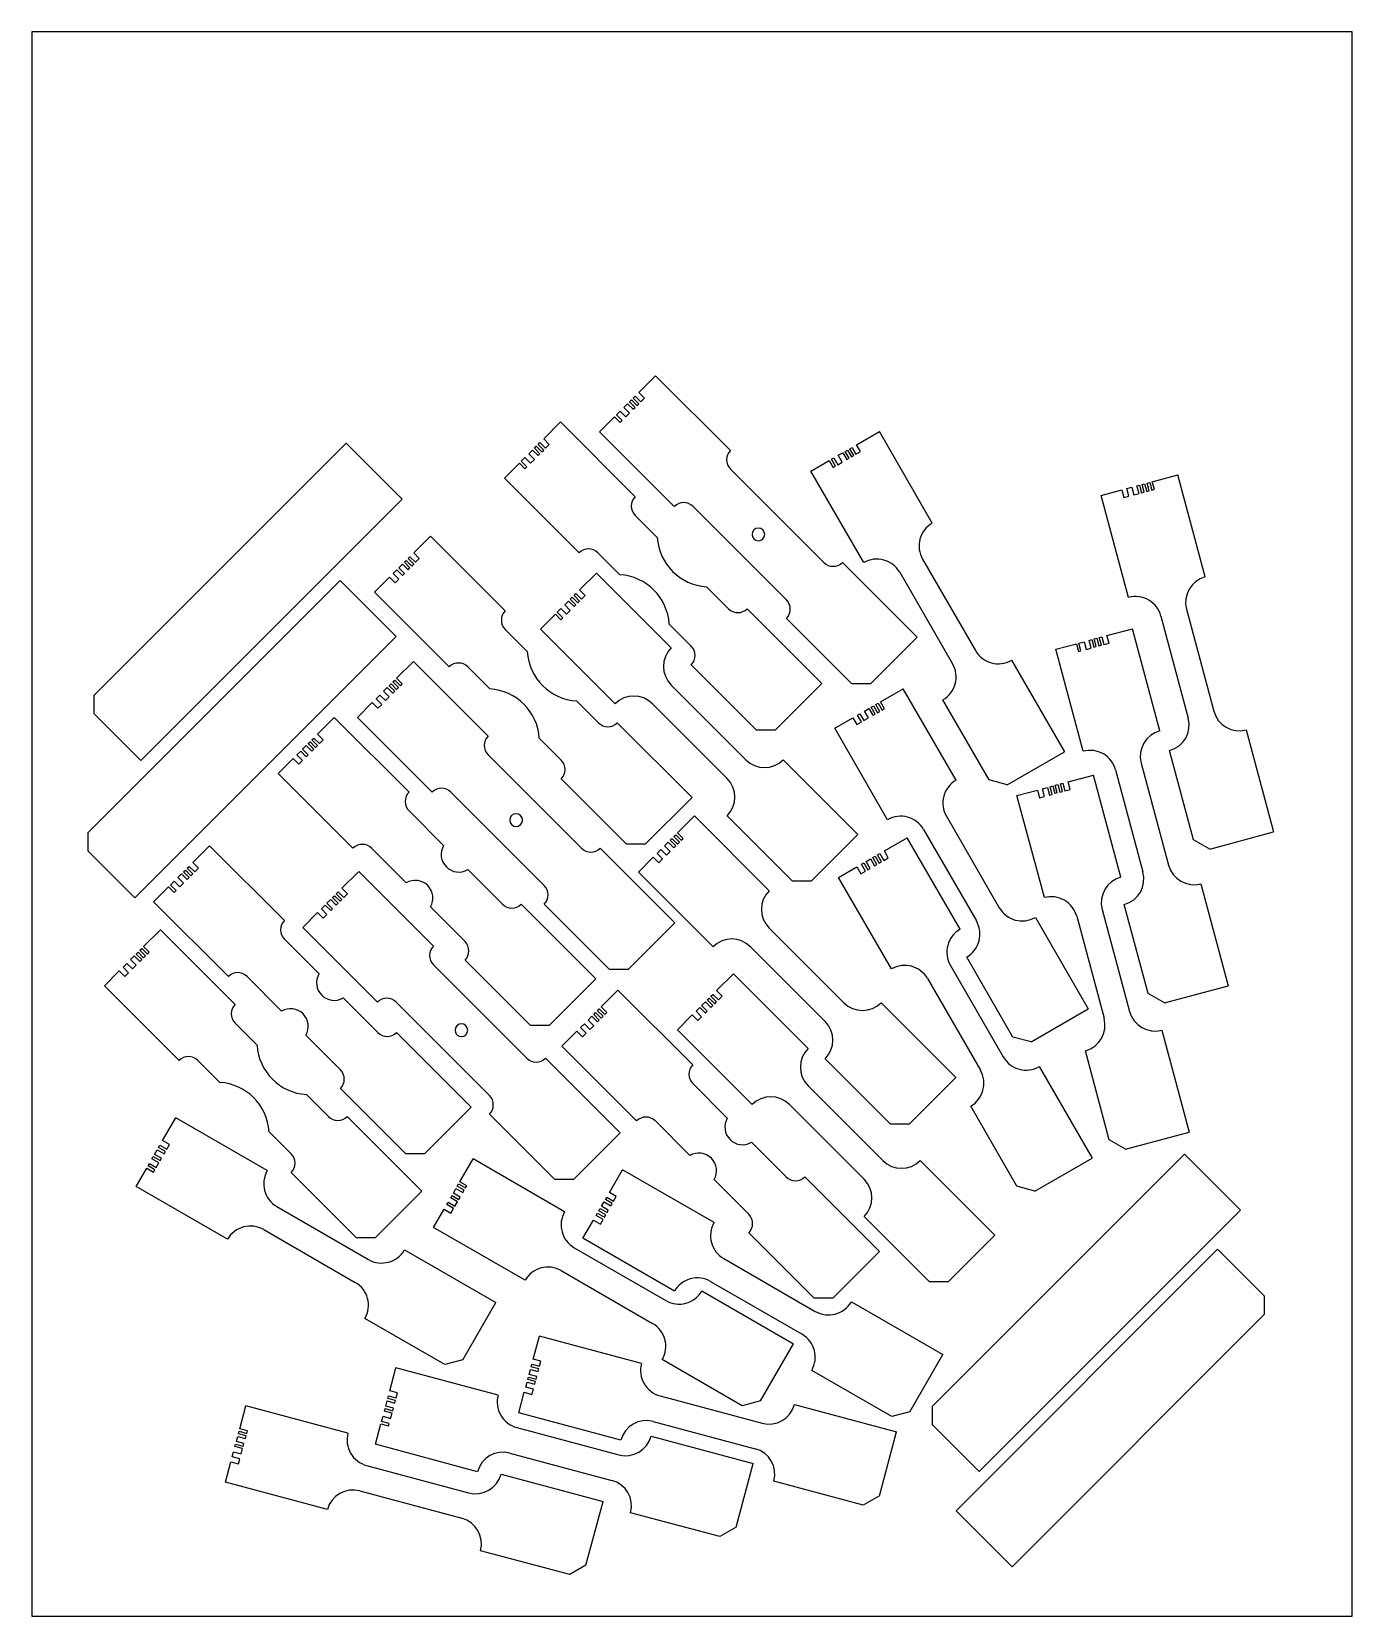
# Model space of a CAD drawing. Header units: millimetres. Extents: x 0 to 1040, y 0 to 600.
# Drawn here: x 540 to 1040, y 0 to 600 of the extents above; entities that cross this region are included whole.
import ezdxf

# ---------------------------------------------------------------- set-up
doc = ezdxf.new("R2010")
doc.units = ezdxf.units.MM
doc.layers.get('0').update_dxf_attribs({"lineweight": 25, "true_color": 0xffffff})
for name, color, linetype, true_color in [('3', 7, 'Continuous', 0xffffff), ('4', 7, 'Continuous', 0xffffff), ('5', 7, 'Continuous', 0xffffff)]:
    doc.layers.add(name, color=color, linetype=linetype, true_color=true_color)

# ---------------------------------------------------------------- blocks, each defined once
blk = doc.blocks.new('laser_setup')
at = {"color": 3, "true_color": 0x00ff00}
for p, q in [((-116.67, -74.25), (-21.21, 21.21)), ((-21.21, 21.21), (0, 0)), ((-98.99, -98.99), (0, 0)), ((-116.67, -81.32), (-116.67, -74.25)), ((-116.67, -81.32), (-98.99, -98.99))]:
    blk.add_line(p, q, dxfattribs=at)

msp = doc.modelspace()

# ---------------------------------------------------------------- linework, layer by layer
at = {"color": 0, "linetype": 'Continuous'}
for p, q in [((1040, 600), (540, 600)), ((540, 600), (540, 0)), ((1040, 0), (1040, 600)), ((540, 0), (1040, 0))]:
    msp.add_line(p, q, dxfattribs=at)
at = {"color": 3, "true_color": 0x00ff00}
for p, q in [((769.88, 463.39), (776.24, 469.75)), ((733.84, 445.85), (740.21, 452.22)), ((755.03, 448.54), (760.69, 454.19)), ((852.32, 443.6), (860.98, 448.6)), ((719, 431), (724.65, 436.66)), ((835, 433.6), (841.93, 437.6)), ((964.27, 429.62), (973.93, 432.21)), ((944.95, 424.44), (952.68, 426.51)), ((684.64, 402.63), (691.01, 408.99)), ((669.79, 387.78), (675.45, 393.44)), ((747.46, 388.67), (753.82, 395.03)), ((732.61, 373.82), (738.26, 379.48)), ((850.49, 353.08), (825.74, 377.83)), ((947.12, 371.35), (956.78, 373.94)), ((857.56, 353.08), (875.24, 370.75)), ((927.8, 366.17), (935.53, 368.24)), ((678.17, 355.2), (684.53, 361.57)), ((814.45, 335.54), (789.71, 360.29)), ((821.53, 335.54), (839.2, 353.22)), ((857.56, 353.08), (850.49, 353.08)), ((861.34, 346.24), (870, 351.24)), ((663.32, 340.35), (668.97, 346.01)), ((902.5, 316.69), (885, 347)), ((648.21, 333.96), (654.57, 340.32)), ((844.02, 336.24), (850.95, 340.24)), ((821.53, 335.54), (814.45, 335.54)), ((633.36, 319.11), (639.02, 324.76)), ((909.33, 314.86), (930.98, 327.36)), ((979.9, 294.04), (970.84, 327.85)), ((932.36, 315.94), (942.02, 318.53)), ((765.25, 292.32), (740.5, 317.07)), ((909.33, 314.86), (902.5, 316.69)), ((913.04, 310.76), (920.77, 312.83)), ((772.32, 292.32), (790, 310)), ((784.54, 296.67), (790.9, 303.03)), ((828.07, 278.36), (803.32, 303.11)), ((835.14, 278.36), (852.82, 296.04)), ((862.83, 289.78), (871.49, 294.78)), ((986.02, 290.51), (979.9, 294.04)), ((986.02, 290.51), (1010.17, 296.98)), ((601.02, 285.38), (607.38, 291.75)), ((772.32, 292.32), (765.25, 292.32)), ((657.46, 275.67), (663.82, 282.04)), ((769.69, 281.82), (775.34, 287.47)), ((845.51, 279.78), (852.44, 283.78)), ((586.17, 270.53), (591.82, 276.19)), ((835.14, 278.36), (828.07, 278.36)), ((642.61, 260.82), (648.26, 266.48)), ((758.78, 244.89), (734.03, 269.64)), ((962.74, 235.77), (953.68, 269.58)), ((582.37, 253.59), (588.74, 259.96)), ((765.85, 244.89), (783.52, 262.57)), ((728.82, 223.65), (704.07, 248.4)), ((911.52, 219.33), (894.02, 249.64)), ((567.52, 238.75), (573.18, 244.4)), ((735.89, 223.65), (753.57, 241.33)), ((765.85, 244.89), (758.78, 244.89)), ((799.3, 236.91), (805.67, 243.27)), ((755.61, 230.71), (761.98, 237.08)), ((968.86, 232.24), (962.74, 235.77)), ((968.86, 232.24), (993.01, 238.71)), ((918.35, 217.5), (940, 230)), ((735.89, 223.65), (728.82, 223.65)), ((784.45, 222.06), (790.11, 227.72)), ((740.76, 215.86), (746.42, 221.52)), ((918.35, 217.5), (911.52, 219.33)), ((865.15, 186.36), (840.4, 211.11)), ((947.99, 180.36), (938.93, 214.17)), ((872.22, 186.36), (889.9, 204.04)), ((681.63, 175.07), (656.88, 199.82)), ((688.7, 175.07), (706.37, 192.75)), ((913.01, 162.86), (895.51, 193.17)), ((589.54, 180.11), (594.54, 188.77)), ((738.07, 165.36), (713.32, 190.11)), ((872.22, 186.36), (865.15, 186.36)), ((745.14, 165.36), (762.81, 183.04)), ((954.11, 176.83), (947.99, 180.36)), ((954.11, 176.83), (978.26, 183.3)), ((688.7, 175.07), (681.63, 175.07)), ((579.54, 162.79), (583.54, 169.72)), ((662.98, 143.29), (638.23, 168.03)), ((702.14, 164.55), (707.14, 173.21)), ((758.72, 160.44), (763.72, 169.1)), ((919.84, 161.03), (941.49, 173.53)), ((745.14, 165.36), (738.07, 165.36)), ((919.84, 161.03), (913.01, 162.86)), ((670.05, 143.29), (687.73, 160.96)), ((692.14, 147.23), (696.14, 154.16)), ((748.72, 143.12), (752.72, 150.04)), ((879.91, 126.6), (855.16, 151.35)), ((836.22, 120.4), (811.47, 145.15)), ((886.98, 126.6), (904.66, 144.28)), ((670.05, 143.29), (662.98, 143.29)), ((843.29, 120.4), (860.97, 138.08)), ((886.98, 126.6), (879.91, 126.6)), ((843.29, 120.4), (836.22, 120.4)), ((703.29, 97.12), (715.79, 118.77)), ((696.46, 95.29), (666.15, 112.79)), ((729.88, 97.36), (732.21, 106.06)), ((815.88, 81.56), (828.38, 103.21)), ((703.29, 97.12), (696.46, 95.29)), ((809.05, 79.73), (778.74, 97.23)), ((872.47, 77.45), (884.97, 99.1)), ((675.6, 85.4), (677.93, 94.09)), ((865.64, 75.62), (835.33, 93.12)), ((724.44, 77.08), (726.51, 84.81)), ((618.77, 71.02), (621.1, 79.71)), ((815.88, 81.56), (809.05, 79.73)), ((670.17, 65.12), (672.24, 72.84)), ((872.47, 77.45), (865.64, 75.62)), ((860.96, 45.67), (867.43, 69.82)), ((613.33, 50.74), (615.41, 58.46)), ((806.69, 33.71), (813.16, 57.86)), ((854.84, 42.14), (821.03, 51.2)), ((749.86, 19.33), (756.33, 43.48)), ((860.96, 45.67), (854.84, 42.14)), ((800.57, 30.18), (766.76, 39.23)), ((806.69, 33.71), (800.57, 30.18)), ((743.73, 15.8), (709.93, 24.85)), ((749.86, 19.33), (743.73, 15.8))]:
    msp.add_line(p, q, dxfattribs=at)
at = {"color": 5, "true_color": 0x0000ff}
for p, q in [((772, 461.26), (769.88, 463.39)), ((761.39, 454.9), (762.81, 456.31)), ((762.81, 456.31), (764.93, 454.19)), ((764.22, 457.73), (765.64, 459.14)), ((766.34, 455.61), (764.22, 457.73)), ((765.64, 459.14), (767.76, 457.02)), ((766.34, 459.85), (767.05, 460.56)), ((768.46, 457.73), (766.34, 459.85)), ((767.05, 460.56), (769.17, 458.44)), ((767.76, 461.26), (768.46, 461.97)), ((769.88, 459.14), (767.76, 461.26)), ((767.76, 457.02), (768.46, 457.73)), ((768.46, 461.97), (770.59, 459.85)), ((769.17, 458.44), (769.88, 459.14)), ((770.59, 459.85), (772, 461.26)), ((760.69, 454.19), (762.81, 452.07)), ((763.52, 452.78), (761.39, 454.9)), ((762.81, 452.07), (763.52, 452.78)), ((764.93, 454.19), (766.34, 455.61)), ((731.72, 443.73), (732.43, 444.44)), ((732.43, 444.44), (734.55, 442.32)), ((735.97, 443.73), (733.84, 445.85)), ((725.36, 437.37), (726.77, 438.78)), ((726.77, 438.78), (728.89, 436.66)), ((728.19, 440.19), (729.6, 441.61)), ((730.31, 438.07), (728.19, 440.19)), ((728.89, 436.66), (730.31, 438.07)), ((729.6, 441.61), (731.72, 439.49)), ((730.31, 442.32), (731.02, 443.02)), ((732.43, 440.19), (730.31, 442.32)), ((731.02, 443.02), (733.14, 440.9)), ((733.84, 441.61), (731.72, 443.73)), ((731.72, 439.49), (732.43, 440.19)), ((733.14, 440.9), (733.84, 441.61)), ((734.55, 442.32), (735.97, 443.73)), ((842.79, 438.1), (843.66, 438.6)), ((844.29, 435.5), (842.79, 438.1)), ((843.66, 438.6), (845.16, 436)), ((845.39, 439.6), (847.12, 440.6)), ((846.89, 437), (845.39, 439.6)), ((847.12, 440.6), (848.62, 438)), ((847.99, 441.1), (848.86, 441.6)), ((849.49, 438.5), (847.99, 441.1)), ((848.62, 438), (849.49, 438.5)), ((848.86, 441.6), (850.36, 439)), ((849.72, 442.1), (850.59, 442.6)), ((851.22, 439.5), (849.72, 442.1)), ((850.36, 439), (851.22, 439.5)), ((850.59, 442.6), (852.09, 440)), ((852.09, 440), (853.82, 441)), ((853.82, 441), (852.32, 443.6)), ((724.65, 436.66), (726.77, 434.54)), ((727.48, 435.24), (725.36, 437.37)), ((726.77, 434.54), (727.48, 435.24)), ((841.93, 437.6), (843.43, 435)), ((843.43, 435), (844.29, 435.5)), ((845.16, 436), (846.89, 437)), ((952.68, 426.51), (953.46, 423.61)), ((954.61, 427.03), (956.55, 427.55)), ((955.39, 424.13), (954.61, 427.03)), ((956.55, 427.55), (957.32, 424.65)), ((958.48, 428.07), (959.44, 428.32)), ((959.25, 425.17), (958.48, 428.07)), ((959.44, 428.32), (960.22, 425.43)), ((960.41, 428.58), (961.38, 428.84)), ((961.19, 425.69), (960.41, 428.58)), ((961.38, 428.84), (962.15, 425.94)), ((962.15, 425.94), (963.12, 426.2)), ((962.34, 429.1), (963.31, 429.36)), ((963.12, 426.2), (962.34, 429.1)), ((963.31, 429.36), (964.08, 426.46)), ((964.08, 426.46), (965.05, 426.72)), ((965.05, 426.72), (964.27, 429.62)), ((953.46, 423.61), (955.39, 424.13)), ((957.32, 424.65), (959.25, 425.17)), ((960.22, 425.43), (961.19, 425.69)), ((686.76, 400.51), (684.64, 402.63)), ((676.86, 394.85), (678.28, 396.27)), ((678.28, 396.27), (680.4, 394.15)), ((678.98, 396.97), (680.4, 398.39)), ((681.11, 394.85), (678.98, 396.97)), ((680.4, 398.39), (682.52, 396.27)), ((681.11, 399.1), (681.81, 399.8)), ((683.23, 396.97), (681.11, 399.1)), ((681.81, 399.8), (683.93, 397.68)), ((682.52, 400.51), (683.23, 401.22)), ((684.64, 398.39), (682.52, 400.51)), ((682.52, 396.27), (683.23, 396.97)), ((683.23, 401.22), (685.35, 399.1)), ((683.93, 397.68), (684.64, 398.39)), ((685.35, 399.1), (686.76, 400.51)), ((675.45, 393.44), (677.57, 391.32)), ((678.98, 392.73), (676.86, 394.85)), ((677.57, 391.32), (678.98, 392.73)), ((680.4, 394.15), (681.11, 394.85)), ((741.8, 383.01), (743.21, 384.43)), ((743.21, 384.43), (745.34, 382.31)), ((743.92, 385.13), (744.63, 385.84)), ((746.04, 383.01), (743.92, 385.13)), ((744.63, 385.84), (746.75, 383.72)), ((745.34, 386.55), (746.04, 387.26)), ((747.46, 384.43), (745.34, 386.55)), ((746.04, 387.26), (748.16, 385.13)), ((746.75, 383.72), (747.46, 384.43)), ((749.58, 386.55), (747.46, 388.67)), ((748.16, 385.13), (749.58, 386.55)), ((738.26, 379.48), (740.39, 377.36)), ((738.97, 380.18), (740.39, 381.6)), ((741.09, 378.06), (738.97, 380.18)), ((740.39, 381.6), (742.51, 379.48)), ((740.39, 377.36), (741.09, 378.06)), ((743.92, 380.89), (741.8, 383.01)), ((742.51, 379.48), (743.92, 380.89)), ((745.34, 382.31), (746.04, 383.01)), ((935.53, 368.24), (936.3, 365.35)), ((936.49, 368.5), (938.42, 369.02)), ((937.27, 365.61), (936.49, 368.5)), ((938.42, 369.02), (939.2, 366.12)), ((939.2, 366.12), (941.13, 366.64)), ((940.36, 369.54), (941.32, 369.8)), ((941.13, 366.64), (940.36, 369.54)), ((941.32, 369.8), (942.1, 366.9)), ((942.1, 366.9), (943.06, 367.16)), ((942.29, 370.06), (943.25, 370.31)), ((943.06, 367.16), (942.29, 370.06)), ((943.25, 370.31), (944.03, 367.42)), ((944.03, 367.42), (945, 367.68)), ((944.22, 370.57), (945.19, 370.83)), ((945, 367.68), (944.22, 370.57)), ((945.19, 370.83), (945.96, 367.93)), ((945.96, 367.93), (947.89, 368.45)), ((947.89, 368.45), (947.12, 371.35)), ((936.3, 365.35), (937.27, 365.61)), ((676.75, 353.79), (677.46, 354.49)), ((677.46, 354.49), (679.58, 352.37)), ((680.29, 353.08), (678.17, 355.2)), ((670.39, 347.42), (671.8, 348.84)), ((671.8, 348.84), (673.92, 346.72)), ((673.22, 350.25), (674.63, 351.67)), ((675.34, 348.13), (673.22, 350.25)), ((673.92, 346.72), (675.34, 348.13)), ((674.63, 351.67), (676.75, 349.54)), ((675.34, 352.37), (676.04, 353.08)), ((677.46, 350.25), (675.34, 352.37)), ((676.04, 353.08), (678.17, 350.96)), ((678.87, 351.67), (676.75, 353.79)), ((676.75, 349.54), (677.46, 350.25)), ((678.17, 350.96), (678.87, 351.67)), ((679.58, 352.37), (680.29, 353.08)), ((668.97, 346.01), (671.09, 343.89)), ((672.51, 345.3), (670.39, 347.42)), ((671.09, 343.89), (672.51, 345.3)), ((855.28, 342.74), (857.01, 343.74)), ((856.78, 340.15), (855.28, 342.74)), ((857.01, 343.74), (858.51, 341.15)), ((857.88, 344.24), (858.74, 344.74)), ((859.38, 341.65), (857.88, 344.24)), ((858.74, 344.74), (860.24, 342.15)), ((859.61, 345.24), (860.47, 345.74)), ((861.11, 342.65), (859.61, 345.24)), ((860.24, 342.15), (861.11, 342.65)), ((860.47, 345.74), (861.97, 343.15)), ((862.84, 343.65), (861.34, 346.24)), ((861.97, 343.15), (862.84, 343.65)), ((850.95, 340.24), (852.45, 337.65)), ((852.45, 337.65), (854.18, 338.65)), ((852.68, 341.24), (853.55, 341.74)), ((854.18, 338.65), (852.68, 341.24)), ((853.55, 341.74), (855.05, 339.15)), ((855.05, 339.15), (856.78, 340.15)), ((858.51, 341.15), (859.38, 341.65)), ((644.67, 330.42), (645.38, 331.13)), ((646.79, 328.3), (644.67, 330.42)), ((645.38, 331.13), (647.5, 329.01)), ((646.09, 331.84), (646.79, 332.54)), ((648.21, 329.71), (646.09, 331.84)), ((646.79, 332.54), (648.91, 330.42)), ((650.33, 331.84), (648.21, 333.96)), ((648.91, 330.42), (650.33, 331.84)), ((639.02, 324.76), (641.14, 322.64)), ((640.43, 326.18), (641.84, 327.59)), ((642.55, 324.06), (640.43, 326.18)), ((641.14, 322.64), (642.55, 324.06)), ((641.84, 327.59), (643.97, 325.47)), ((642.55, 328.3), (643.97, 329.71)), ((644.67, 326.18), (642.55, 328.3)), ((643.97, 329.71), (646.09, 327.59)), ((643.97, 325.47), (644.67, 326.18)), ((646.09, 327.59), (646.79, 328.3)), ((647.5, 329.01), (648.21, 329.71)), ((920.77, 312.83), (921.55, 309.94)), ((922.7, 313.35), (924.64, 313.87)), ((923.48, 310.45), (922.7, 313.35)), ((924.64, 313.87), (925.41, 310.97)), ((925.6, 314.13), (926.57, 314.39)), ((926.38, 311.23), (925.6, 314.13)), ((926.57, 314.39), (927.34, 311.49)), ((927.53, 314.65), (928.5, 314.9)), ((928.31, 311.75), (927.53, 314.65)), ((928.5, 314.9), (929.28, 312.01)), ((929.28, 312.01), (930.24, 312.27)), ((929.47, 315.16), (930.43, 315.42)), ((930.24, 312.27), (929.47, 315.16)), ((930.43, 315.42), (931.21, 312.52)), ((931.21, 312.52), (933.14, 313.04)), ((933.14, 313.04), (932.36, 315.94)), ((921.55, 309.94), (923.48, 310.45)), ((925.41, 310.97), (926.38, 311.23)), ((928.31, 311.75), (927.34, 311.49)), ((781.71, 293.84), (782.42, 294.55)), ((782.42, 294.55), (784.54, 292.42)), ((783.12, 295.25), (783.83, 295.96)), ((785.24, 293.13), (783.12, 295.25)), ((783.83, 295.96), (785.95, 293.84)), ((786.66, 294.55), (784.54, 296.67)), ((785.95, 293.84), (786.66, 294.55)), ((776.76, 288.89), (778.17, 290.3)), ((778.88, 286.77), (776.76, 288.89)), ((778.17, 290.3), (780.29, 288.18)), ((779.59, 291.72), (781, 293.13)), ((781.71, 289.6), (779.59, 291.72)), ((780.29, 288.18), (781.71, 289.6)), ((781, 293.13), (783.12, 291.01)), ((783.83, 291.72), (781.71, 293.84)), ((783.12, 291.01), (783.83, 291.72)), ((784.54, 292.42), (785.24, 293.13)), ((860.23, 288.28), (861.1, 288.78)), ((861.73, 285.68), (860.23, 288.28)), ((861.1, 288.78), (862.6, 286.18)), ((864.33, 287.18), (862.83, 289.78)), ((597.48, 281.85), (598.19, 282.55)), ((598.19, 282.55), (600.31, 280.43)), ((598.89, 283.26), (599.6, 283.97)), ((601.02, 281.14), (598.89, 283.26)), ((599.6, 283.97), (601.72, 281.85)), ((603.14, 283.26), (601.02, 285.38)), ((601.72, 281.85), (603.14, 283.26)), ((775.34, 287.47), (777.47, 285.35)), ((777.47, 285.35), (778.88, 286.77)), ((852.44, 283.78), (853.94, 281.18)), ((853.94, 281.18), (855.67, 282.18)), ((854.17, 284.78), (855.04, 285.28)), ((855.67, 282.18), (854.17, 284.78)), ((855.04, 285.28), (856.54, 282.68)), ((855.9, 285.78), (857.64, 286.78)), ((857.4, 283.18), (855.9, 285.78)), ((856.54, 282.68), (857.4, 283.18)), ((857.64, 286.78), (859.14, 284.18)), ((858.5, 287.28), (859.37, 287.78)), ((860, 284.68), (858.5, 287.28)), ((859.14, 284.18), (860, 284.68)), ((859.37, 287.78), (860.87, 285.18)), ((860.87, 285.18), (861.73, 285.68)), ((862.6, 286.18), (864.33, 287.18)), ((591.82, 276.19), (593.94, 274.07)), ((592.53, 276.9), (593.94, 278.31)), ((594.65, 274.78), (592.53, 276.9)), ((593.94, 278.31), (596.07, 276.19)), ((595.36, 279.73), (596.77, 281.14)), ((597.48, 277.6), (595.36, 279.73)), ((596.07, 276.19), (597.48, 277.6)), ((596.77, 281.14), (598.89, 279.02)), ((599.6, 279.73), (597.48, 281.85)), ((598.89, 279.02), (599.6, 279.73)), ((600.31, 280.43), (601.02, 281.14)), ((593.94, 274.07), (594.65, 274.78)), ((651.8, 270.02), (653.21, 271.43)), ((653.92, 267.89), (651.8, 270.02)), ((653.21, 271.43), (655.33, 269.31)), ((653.92, 272.14), (654.63, 272.84)), ((656.04, 270.02), (653.92, 272.14)), ((654.63, 272.84), (656.75, 270.72)), ((655.33, 273.55), (656.04, 274.26)), ((657.46, 271.43), (655.33, 273.55)), ((655.33, 269.31), (656.04, 270.02)), ((656.04, 274.26), (658.16, 272.14)), ((656.75, 270.72), (657.46, 271.43)), ((659.58, 273.55), (657.46, 275.67)), ((658.16, 272.14), (659.58, 273.55)), ((648.26, 266.48), (650.38, 264.36)), ((649.68, 267.89), (651.09, 269.31)), ((651.8, 265.77), (649.68, 267.89)), ((650.38, 264.36), (651.8, 265.77)), ((651.09, 269.31), (653.21, 267.19)), ((653.21, 267.19), (653.92, 267.89)), ((580.96, 252.18), (581.66, 252.89)), ((583.08, 250.06), (580.96, 252.18)), ((581.66, 252.89), (583.79, 250.77)), ((584.49, 251.47), (582.37, 253.59)), ((574.59, 245.82), (576.01, 247.23)), ((576.01, 247.23), (578.13, 245.11)), ((577.42, 248.65), (578.84, 250.06)), ((579.54, 246.52), (577.42, 248.65)), ((578.13, 245.11), (579.54, 246.52)), ((578.84, 250.06), (580.96, 247.94)), ((579.54, 250.77), (580.25, 251.47)), ((581.66, 248.65), (579.54, 250.77)), ((580.25, 251.47), (582.37, 249.35)), ((580.96, 247.94), (581.66, 248.65)), ((582.37, 249.35), (583.08, 250.06)), ((583.79, 250.77), (584.49, 251.47)), ((573.18, 244.4), (575.3, 242.28)), ((576.71, 243.7), (574.59, 245.82)), ((575.3, 242.28), (576.71, 243.7)), ((795.77, 233.37), (796.47, 234.08)), ((796.47, 234.08), (798.6, 231.96)), ((797.18, 234.79), (797.89, 235.49)), ((799.3, 232.67), (797.18, 234.79)), ((797.89, 235.49), (800.01, 233.37)), ((801.42, 234.79), (799.3, 236.91)), ((800.01, 233.37), (801.42, 234.79)), ((752.78, 227.88), (753.49, 228.59)), ((753.49, 228.59), (755.61, 226.47)), ((754.2, 229.3), (754.91, 230.01)), ((756.32, 227.18), (754.2, 229.3)), ((754.91, 230.01), (757.03, 227.88)), ((757.73, 228.59), (755.61, 230.71)), ((757.03, 227.88), (757.73, 228.59)), ((791.52, 229.13), (792.94, 230.54)), ((793.65, 227.01), (791.52, 229.13)), ((792.94, 230.54), (795.06, 228.42)), ((793.65, 231.25), (795.06, 232.67)), ((795.77, 229.13), (793.65, 231.25)), ((795.06, 232.67), (797.18, 230.54)), ((795.06, 228.42), (795.77, 229.13)), ((797.89, 231.25), (795.77, 233.37)), ((797.18, 230.54), (797.89, 231.25)), ((798.6, 231.96), (799.3, 232.67)), ((747.83, 222.93), (749.25, 224.35)), ((749.96, 220.81), (747.83, 222.93)), ((749.25, 224.35), (751.37, 222.23)), ((750.66, 225.76), (752.08, 227.18)), ((752.78, 223.64), (750.66, 225.76)), ((751.37, 222.23), (752.78, 223.64)), ((752.08, 227.18), (754.2, 225.06)), ((754.91, 225.76), (752.78, 227.88)), ((754.2, 225.06), (754.91, 225.76)), ((755.61, 226.47), (756.32, 227.18)), ((790.11, 227.72), (792.23, 225.59)), ((792.23, 225.59), (793.65, 227.01)), ((746.42, 221.52), (748.54, 219.4)), ((748.54, 219.4), (749.96, 220.81)), ((592.14, 178.61), (589.54, 180.11)), ((585.54, 173.18), (586.04, 174.05)), ((586.04, 174.05), (588.64, 172.55)), ((586.54, 174.91), (587.54, 176.65)), ((589.14, 173.41), (586.54, 174.91)), ((587.54, 176.65), (590.14, 175.15)), ((588.04, 177.51), (588.54, 178.38)), ((590.64, 176.01), (588.04, 177.51)), ((588.54, 178.38), (591.14, 176.88)), ((590.14, 175.15), (590.64, 176.01)), ((591.14, 176.88), (592.14, 178.61)), ((583.54, 169.72), (586.14, 168.22)), ((584.04, 170.58), (584.54, 171.45)), ((586.64, 169.08), (584.04, 170.58)), ((584.54, 171.45), (587.14, 169.95)), ((588.14, 171.68), (585.54, 173.18)), ((586.14, 168.22), (586.64, 169.08)), ((587.14, 169.95), (588.14, 171.68)), ((588.64, 172.55), (589.14, 173.41)), ((701.14, 162.82), (701.64, 163.69)), ((703.73, 161.32), (701.14, 162.82)), ((701.64, 163.69), (704.23, 162.19)), ((704.73, 163.05), (702.14, 164.55)), ((704.23, 162.19), (704.73, 163.05)), ((697.14, 155.89), (697.64, 156.76)), ((697.64, 156.76), (700.23, 155.26)), ((698.64, 158.49), (699.14, 159.36)), ((701.23, 156.99), (698.64, 158.49)), ((699.14, 159.36), (701.73, 157.86)), ((699.64, 160.22), (700.64, 161.95)), ((702.23, 158.72), (699.64, 160.22)), ((700.23, 155.26), (701.23, 156.99)), ((700.64, 161.95), (703.23, 160.45)), ((701.73, 157.86), (702.23, 158.72)), ((703.23, 160.45), (703.73, 161.32)), ((755.72, 155.24), (756.72, 156.97)), ((756.72, 156.97), (759.32, 155.47)), ((757.22, 157.84), (757.72, 158.7)), ((759.82, 156.34), (757.22, 157.84)), ((757.72, 158.7), (760.32, 157.2)), ((761.32, 158.94), (758.72, 160.44)), ((759.32, 155.47), (759.82, 156.34)), ((760.32, 157.2), (761.32, 158.94)), ((696.14, 154.16), (698.73, 152.66)), ((699.73, 154.39), (697.14, 155.89)), ((698.73, 152.66), (699.73, 154.39)), ((752.72, 150.04), (755.32, 148.54)), ((753.72, 151.78), (754.22, 152.64)), ((756.32, 150.28), (753.72, 151.78)), ((754.22, 152.64), (756.82, 151.14)), ((754.72, 153.51), (755.22, 154.37)), ((757.32, 152.01), (754.72, 153.51)), ((755.22, 154.37), (757.82, 152.87)), ((755.32, 148.54), (756.32, 150.28)), ((758.32, 153.74), (755.72, 155.24)), ((756.82, 151.14), (757.32, 152.01)), ((757.82, 152.87), (758.32, 153.74)), ((732.77, 96.59), (729.88, 97.36)), ((732.26, 94.66), (732.77, 96.59)), ((727.81, 89.64), (728.06, 90.6)), ((728.06, 90.6), (730.96, 89.83)), ((728.32, 91.57), (728.84, 93.5)), ((731.22, 90.79), (728.32, 91.57)), ((728.84, 93.5), (731.74, 92.72)), ((729.1, 94.47), (729.36, 95.43)), ((732, 93.69), (729.1, 94.47)), ((729.36, 95.43), (732.26, 94.66)), ((730.96, 89.83), (731.22, 90.79)), ((731.74, 92.72), (732, 93.69)), ((678.5, 84.62), (675.6, 85.4)), ((677.98, 82.69), (678.5, 84.62)), ((726.51, 84.81), (729.41, 84.03)), ((727.03, 86.74), (727.55, 88.67)), ((729.93, 85.96), (727.03, 86.74)), ((727.55, 88.67), (730.44, 87.89)), ((730.7, 88.86), (727.81, 89.64)), ((729.41, 84.03), (729.93, 85.96)), ((730.44, 87.89), (730.7, 88.86)), ((673.53, 77.67), (673.79, 78.64)), ((673.79, 78.64), (676.69, 77.86)), ((674.05, 79.6), (674.57, 81.54)), ((676.95, 78.83), (674.05, 79.6)), ((674.57, 81.54), (677.47, 80.76)), ((674.83, 82.5), (675.09, 83.47)), ((677.72, 81.73), (674.83, 82.5)), ((675.09, 83.47), (677.98, 82.69)), ((676.69, 77.86), (676.95, 78.83)), ((677.47, 80.76), (677.72, 81.73)), ((672.24, 72.84), (675.14, 72.07)), ((672.5, 73.81), (673.02, 75.74)), ((675.4, 73.03), (672.5, 73.81)), ((673.02, 75.74), (675.91, 74.96)), ((676.43, 76.9), (673.53, 77.67)), ((675.14, 72.07), (675.4, 73.03)), ((675.91, 74.96), (676.43, 76.9)), ((617.48, 66.19), (617.99, 68.12)), ((620.37, 65.41), (617.48, 66.19)), ((617.99, 68.12), (620.89, 67.35)), ((618.25, 69.09), (618.51, 70.05)), ((621.15, 68.31), (618.25, 69.09)), ((618.51, 70.05), (621.41, 69.28)), ((621.67, 70.24), (618.77, 71.02)), ((620.89, 67.35), (621.15, 68.31)), ((621.41, 69.28), (621.67, 70.24)), ((615.92, 60.4), (616.44, 62.33)), ((618.82, 59.62), (615.92, 60.4)), ((616.44, 62.33), (619.34, 61.55)), ((616.96, 64.26), (617.22, 65.22)), ((619.86, 63.48), (616.96, 64.26)), ((617.22, 65.22), (620.12, 64.45)), ((619.34, 61.55), (619.86, 63.48)), ((620.12, 64.45), (620.37, 65.41)), ((615.41, 58.46), (618.3, 57.69)), ((618.3, 57.69), (618.82, 59.62))]:
    msp.add_line(p, q, dxfattribs=at)
at = {"layer": '3', "color": 3, "linetype": 'Continuous', "true_color": 0x00ff00}
for p, q in [((804.53, 441.46), (776.24, 469.75)), ((740.21, 452.22), (768.49, 423.93)), ((783.31, 420.25), (755.03, 448.54)), ((880.98, 413.96), (860.98, 448.6)), ((855, 398.96), (835, 433.6)), ((984.29, 393.57), (973.93, 432.21)), ((719, 431), (747.28, 402.72)), ((955.31, 385.81), (944.95, 424.44)), ((691.01, 408.99), (719.29, 380.71)), ((846.95, 399.04), (875.24, 370.75)), ((782.11, 366.75), (753.82, 395.03)), ((669.79, 387.78), (698.08, 359.5)), ((839.2, 353.22), (810.92, 381.5)), ((760.89, 345.54), (732.61, 373.82)), ((967.13, 335.3), (956.78, 373.94)), ((938.15, 327.54), (927.8, 366.17)), ((712.81, 333.28), (684.53, 361.57)), ((910.98, 362), (930.98, 327.36)), ((890, 316.6), (870, 351.24)), ((682.86, 312.04), (654.57, 340.32)), ((691.6, 312.07), (663.32, 340.35)), ((790, 310), (761.72, 338.28)), ((864.02, 301.6), (844.02, 336.24)), ((999.81, 335.61), (1010.17, 296.98)), ((824.53, 324.32), (852.82, 296.04)), ((661.64, 290.82), (633.36, 319.11)), ((952.38, 279.89), (942.02, 318.53)), ((923.4, 272.13), (913.04, 310.76)), ((819.19, 274.75), (790.9, 303.03)), ((891.49, 260.13), (871.49, 294.78)), ((635.66, 263.46), (607.38, 291.75)), ((755.24, 290.86), (783.52, 262.57)), ((692.1, 253.75), (663.82, 282.04)), ((797.97, 253.53), (769.69, 281.82)), ((865.51, 245.13), (845.51, 279.78)), ((982.66, 277.35), (993.01, 238.71)), ((614.45, 242.25), (586.17, 270.53)), ((725.28, 269.61), (753.57, 241.33)), ((920, 264.64), (940, 230)), ((588.74, 259.96), (617.02, 231.67)), ((670.89, 232.54), (642.61, 260.82)), ((833.95, 214.99), (805.67, 243.27)), ((567.52, 238.75), (595.81, 210.46)), ((790.26, 208.79), (761.98, 237.08)), ((861.61, 232.32), (889.9, 204.04)), ((812.74, 193.77), (784.45, 222.06)), ((678.09, 221.04), (706.37, 192.75)), ((967.9, 221.93), (978.26, 183.3)), ((734.53, 211.33), (762.81, 183.04)), ((769.05, 187.58), (740.76, 215.86)), ((921.49, 208.17), (941.49, 173.53)), ((629.18, 168.77), (594.54, 188.77)), ((687.73, 160.96), (659.45, 189.25)), ((741.78, 153.21), (707.14, 173.21)), ((798.36, 149.1), (763.72, 169.1)), ((876.38, 172.56), (904.66, 144.28)), ((614.18, 142.79), (579.54, 162.79)), ((832.69, 166.37), (860.97, 138.08)), ((726.78, 127.23), (692.14, 147.23)), ((681.15, 138.77), (715.79, 118.77)), ((783.36, 123.12), (748.72, 143.12)), ((793.74, 123.21), (828.38, 103.21)), ((850.33, 119.1), (884.97, 99.1)), ((770.84, 95.7), (732.21, 106.06)), ((716.57, 83.74), (677.93, 94.09)), ((659.74, 69.36), (621.1, 79.71)), ((828.8, 80.18), (867.43, 69.82)), ((763.08, 66.73), (724.44, 77.08)), ((774.53, 68.21), (813.16, 57.86)), ((708.81, 54.76), (670.17, 65.12)), ((651.97, 40.38), (613.33, 50.74)), ((717.69, 53.83), (756.33, 43.48))]:
    msp.add_line(p, q, dxfattribs=at)
at = {"layer": '4', "color": 4, "linetype": 'Continuous', "true_color": 0x00ffff}
for p, q in [((768.49, 416.86), (776.82, 408.54)), ((754.35, 402.72), (762.67, 394.39)), ((803.85, 381.5), (795.52, 389.83)), ((719.29, 373.64), (727.61, 365.32)), ((789.71, 367.36), (781.38, 375.69)), ((705.15, 359.5), (713.47, 351.17)), ((754.64, 338.28), (746.32, 346.61)), ((740.5, 324.14), (732.18, 332.47)), ((695.97, 291.85), (682.86, 304.97)), ((681.83, 277.71), (668.71, 290.82)), ((705.1, 282.72), (718.21, 269.61)), ((690.96, 268.58), (704.07, 255.47)), ((648.78, 243.28), (635.66, 256.39)), ((634.63, 229.14), (621.52, 242.25)), ((657.91, 234.15), (671.02, 221.04)), ((617.02, 224.6), (625.34, 216.28)), ((643.76, 220.01), (656.88, 206.89)), ((602.88, 210.46), (611.2, 202.14)), ((803.37, 188.61), (790.26, 201.72)), ((652.38, 189.25), (644.05, 197.57)), ((789.23, 174.47), (776.12, 187.58)), ((638.23, 175.11), (629.91, 183.43)), ((812.5, 179.48), (825.62, 166.37)), ((798.36, 165.34), (811.47, 152.22))]:
    msp.add_line(p, q, dxfattribs=at)
for centre, radius, start, end in [((808.06, 437.93), 5, 135, 225), ((772.03, 420.4), 5, 135, 225), ((786.85, 416.72), 5, 45, 135), ((885.98, 405.3), 10, 120, 210), ((750.82, 399.18), 5, 45, 135), ((843.42, 402.57), 5, 225, 315), ((860, 390.3), 10, 30, 120), ((986.87, 383.91), 10, 105, 195), ((822.2, 381.36), 5, 315, 45), ((957.9, 376.15), 10, 15, 105), ((722.82, 377.18), 5, 135, 225), ((807.38, 385.04), 5, 225, 315), ((789.18, 359.68), 10, 135, 225), ((786.17, 363.83), 5, 315, 45), ((701.61, 355.96), 5, 45, 135), ((880, 355.66), 10, 300, 30), ((905.98, 370.66), 10, 210, 300), ((767.96, 338.46), 10, 45, 135), ((997.23, 345.27), 10, 195, 285), ((758.18, 341.82), 5, 225, 315), ((968.25, 337.51), 10, 285, 15), ((716.35, 329.75), 5, 135, 225), ((969.72, 325.64), 10, 105, 195), ((736.97, 320.61), 5, 315, 45), ((817.46, 331.39), 10, 225, 315), ((940.74, 317.88), 10, 15, 105), ((686.39, 308.5), 5, 135, 225), ((695.14, 308.53), 5, 45, 135), ((796.25, 310.18), 10, 315, 45), ((895, 307.94), 10, 120, 210), ((869.02, 292.94), 10, 30, 120), ((665.18, 287.29), 5, 45, 135), ((751.71, 294.39), 5, 225, 315), ((980.07, 287), 10, 195, 285), ((730.49, 273.18), 5, 315, 45), ((954.96, 270.23), 10, 105, 195), ((951.09, 279.24), 10, 285, 15), ((826.26, 267.68), 10, 135, 225), ((925.99, 262.47), 10, 15, 105), ((721.75, 273.15), 5, 225, 315), ((915, 273.3), 10, 210, 300), ((639.2, 259.93), 5, 135, 225), ((896.49, 251.47), 10, 120, 210), ((889.02, 258.3), 10, 300, 30), ((695.64, 250.22), 5, 135, 225), ((700.53, 251.93), 5, 315, 45), ((805.04, 246.46), 10, 45, 135), ((870.51, 236.47), 10, 30, 120), ((617.99, 238.71), 5, 45, 135), ((674.43, 229), 5, 45, 135), ((620.56, 228.14), 5, 135, 225), ((854.54, 239.39), 10, 225, 315), ((965.32, 231.59), 10, 195, 285), ((833.33, 218.18), 10, 315, 45), ((936.34, 223.83), 10, 285, 15), ((674.55, 224.57), 5, 225, 315), ((599.34, 206.93), 5, 45, 135), ((730.99, 214.86), 5, 225, 315), ((841.02, 207.92), 10, 135, 225), ((916.49, 216.83), 10, 210, 300), ((653.34, 203.36), 5, 315, 45), ((793.8, 205.26), 5, 135, 225), ((890.51, 201.83), 10, 300, 30), ((709.78, 193.65), 5, 315, 45), ((819.81, 186.7), 10, 45, 135), ((655.91, 192.78), 5, 225, 315), ((772.58, 184.04), 5, 45, 135), ((634.7, 171.57), 5, 315, 45), ((637.84, 163.77), 10, 150, 240), ((869.31, 179.63), 10, 225, 315), ((829.15, 169.9), 5, 225, 315), ((848.09, 158.42), 10, 315, 45), ((750.44, 148.21), 10, 150, 240), ((807.94, 148.69), 5, 315, 45), ((622.84, 137.79), 10, 60, 150), ((807.02, 144.1), 10, 150, 240), ((672.49, 143.77), 10, 240, 330), ((735.44, 122.23), 10, 60, 150), ((657.49, 117.79), 10, 330, 60), ((792.02, 118.12), 10, 60, 150), ((785.08, 128.21), 10, 240, 330), ((841.67, 124.1), 10, 240, 330), ((770.08, 102.23), 10, 330, 60), ((826.67, 98.12), 10, 330, 60), ((780.5, 93.12), 10, 165, 255), ((726.23, 81.15), 10, 165, 255), ((819.14, 82.76), 10, 255, 345), ((772.74, 64.14), 10, 75, 165), ((669.4, 66.77), 10, 165, 255), ((764.87, 70.8), 10, 255, 345), ((718.46, 52.17), 10, 75, 165), ((811.37, 53.79), 10, 345, 75), ((708.03, 56.42), 10, 255, 345), ((757.1, 41.82), 10, 345, 75), ((661.63, 37.8), 10, 75, 165), ((700.27, 27.44), 10, 345, 75)]:
    msp.add_arc(centre, radius, start, end, dxfattribs=at)
at = {"layer": '5', "color": 5, "linetype": 'Continuous', "true_color": 0x0000ff}
for p, q in [((804.53, 434.39), (839.88, 399.04)), ((790.39, 420.25), (825.74, 384.9)), ((877.32, 400.3), (897.32, 365.66)), ((868.66, 395.3), (888.66, 360.66)), ((967.55, 378.73), (977.91, 340.1)), ((977.21, 381.32), (987.57, 342.69)), ((782.11, 352.61), (810.39, 324.32)), ((775.03, 345.54), (803.32, 317.25)), ((712.81, 326.21), (748.17, 290.86)), ((950.4, 320.47), (960.75, 281.83)), ((960.06, 323.05), (970.41, 284.42)), ((698.67, 312.07), (734.03, 276.71)), ((886.34, 302.94), (906.34, 268.3)), ((877.68, 297.94), (897.68, 263.3)), ((935.64, 265.05), (946, 226.42)), ((945.3, 267.64), (955.66, 229.01)), ((819.19, 260.6), (847.47, 232.32)), ((812.11, 253.53), (840.4, 225.25)), ((692.1, 246.68), (727.46, 211.33)), ((887.83, 246.47), (907.83, 211.83)), ((879.17, 241.47), (899.17, 206.83)), ((677.96, 232.54), (713.32, 197.18)), ((833.95, 200.85), (862.23, 172.56)), ((826.88, 193.77), (855.16, 165.49)), ((632.84, 155.11), (667.49, 135.11)), ((627.84, 146.45), (662.49, 126.45)), ((745.44, 139.55), (780.08, 119.55)), ((802.02, 135.44), (836.67, 115.44)), ((740.44, 130.89), (775.08, 110.89)), ((797.02, 126.78), (831.67, 106.78)), ((777.91, 83.46), (816.55, 73.1)), ((775.33, 73.8), (813.96, 63.44)), ((723.64, 71.49), (762.28, 61.14)), ((721.05, 61.83), (759.69, 51.48)), ((666.81, 57.11), (705.44, 46.76)), ((664.22, 47.45), (702.86, 37.1))]:
    msp.add_line(p, q, dxfattribs=at)
for centre, radius, start, end in [((796.78, 409.79), 20, 183.59038, 266.40962), ((815.13, 409.65), 2.4, 135, 225), ((815.13, 409.65), 2.4, 45, 135), ((815.13, 409.65), 2.4, 315, 45), ((815.13, 409.65), 2.4, 225, 315), ((761.42, 374.43), 20, 3.59038, 86.40962), ((747.57, 366.57), 20, 183.59038, 266.40962), ((712.22, 331.21), 20, 3.59038, 86.40962), ((723.42, 301.46), 2.4, 135, 225), ((723.42, 301.46), 2.4, 45, 135), ((723.42, 301.46), 2.4, 315, 45), ((723.42, 301.46), 2.4, 225, 315), ((701.71, 288.47), 6.67, 149.47751, 300.52249), ((685.21, 271.97), 6.67, 329.47751, 120.52249), ((654.52, 239.89), 6.67, 149.47751, 300.52249), ((638.02, 223.39), 6.67, 329.47751, 120.52249), ((702.71, 221.93), 2.4, 135, 225), ((702.71, 221.93), 2.4, 45, 135), ((702.71, 221.93), 2.4, 315, 45), ((645.3, 217.53), 20, 183.59038, 266.40962), ((702.71, 221.93), 2.4, 225, 315), ((609.95, 182.18), 20, 3.59038, 86.40962), ((809.12, 185.22), 6.67, 149.47751, 300.52249), ((792.62, 168.72), 6.67, 329.47751, 120.52249)]:
    msp.add_arc(centre, radius, start, end, dxfattribs=at)

# ---------------------------------------------------------------- block references
for p in [(680.27, 423.04), (678, 371), (997.7, 153.81)]:
    msp.add_blockref('laser_setup', p)
at = {"rotation": 180}
msp.add_blockref('laser_setup', (890, 40), dxfattribs=at)

doc.saveas('drawing.dxf')
